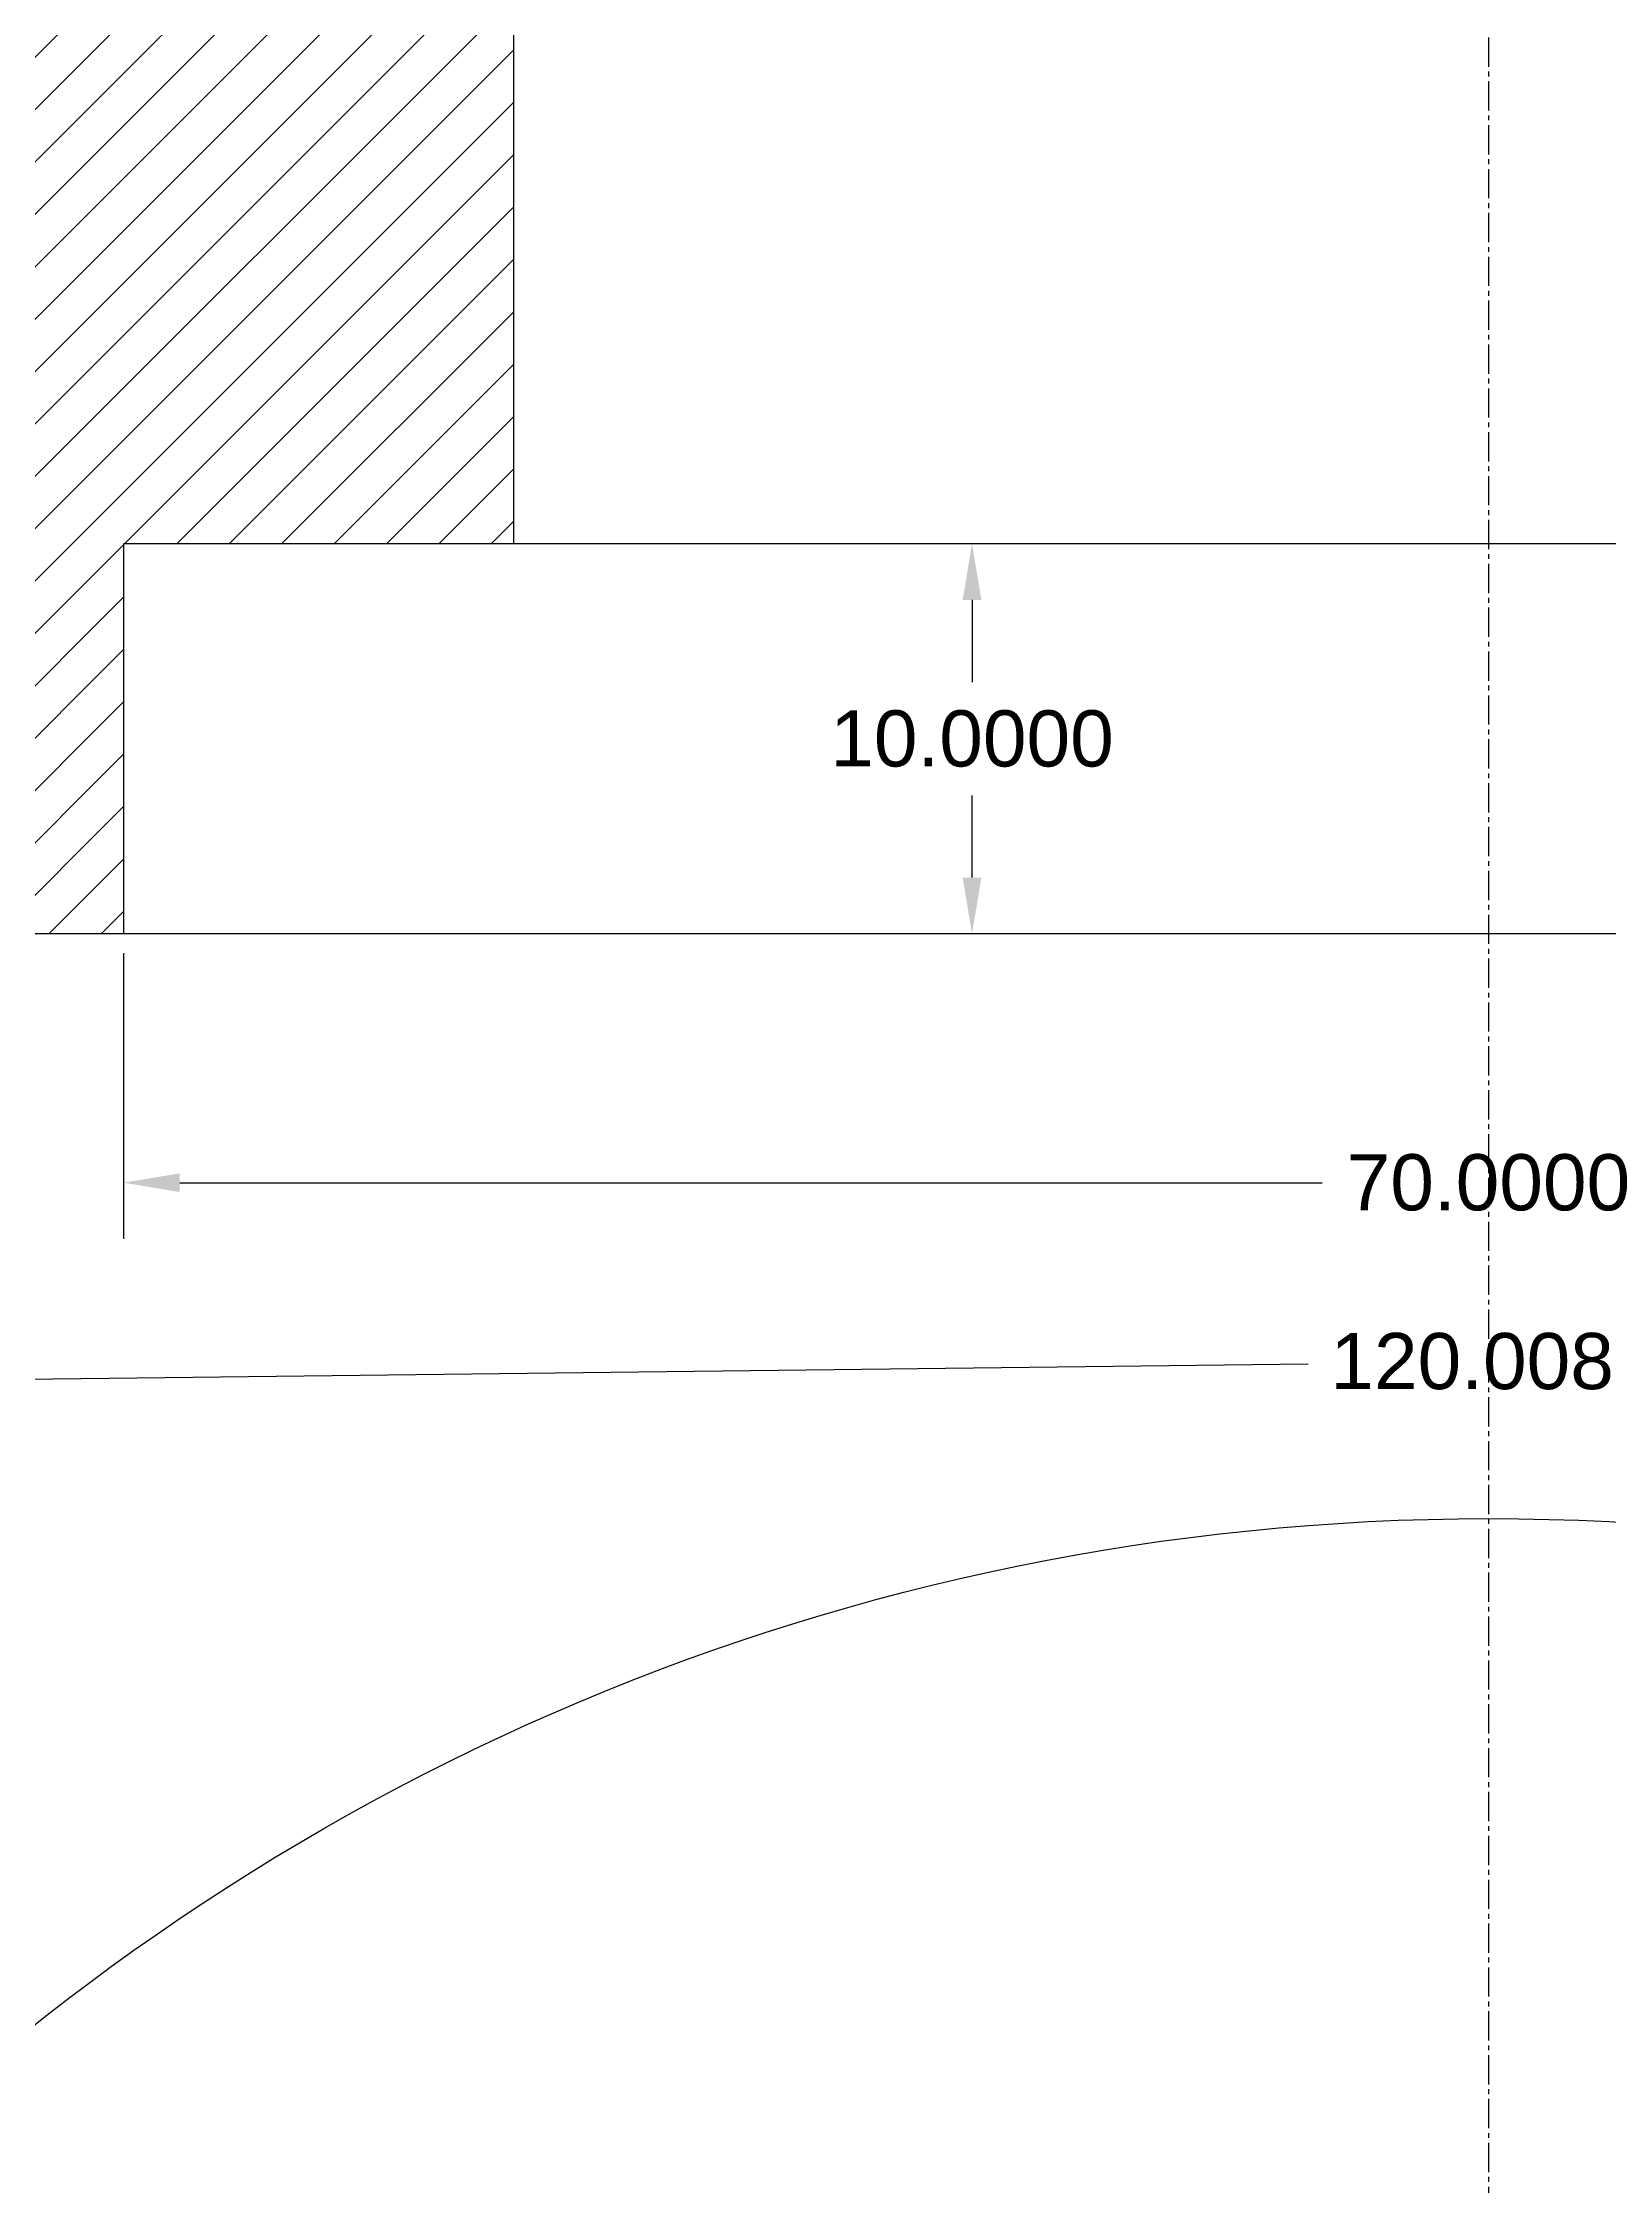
# Model space of a CAD drawing. Header units: inches. Extents: x 110 to 271, y -143 to 148.
# Drawn here: x 150.3 to 190.5, y 37.9 to 92.8 of the extents above; entities that cross this region are included whole.
import ezdxf

# ---------------------------------------------------------------- set-up
doc = ezdxf.new("R2010")
doc.units = ezdxf.units.IN
doc.header["$MEASUREMENT"] = 0
doc.linetypes.add('CENTER2', pattern=[1.125, 0.75, -0.125, 0.125, -0.125])
doc.styles.get("Standard").update_dxf_attribs({"font": 'Arial.ttf'})
doc.dimstyles.new('Annotative', dxfattribs={"dimscale": 0, "dimtxt": 0.18, "dimasz": 0.18, "dimexe": 0.18, "dimexo": 0.0625, "dimgap": 0.09, "dimtad": 0, "dimtih": 1, "dimtoh": 1, "dimdec": 4, "dimzin": 0, "dimdsep": 46, "dimtxsty": 'Standard', "dimcen": 0.09, "dimadec": 0, "dimazin": 0, "dimtfac": 1, "dimtdec": 4, "dimtofl": 0, "dimtmove": 0, "dimatfit": 3, "dimfxl": 1, "dimtolj": 1, "dimtzin": 0, "dimarcsym": 0})

# ---------------------------------------------------------------- blocks, each defined once
blk = doc.blocks.new('*U2')
at = {"color": 0, "linetype": 'CENTER2', "transparency": 16777216}
blk.add_line((0, 55.859), (0, -222.5), dxfattribs=at)
blk = doc.blocks.new('*D10')
at = {"color": 0, "lineweight": -2, "transparency": 16777216}
for p, q in [((173.672, 79.985), (172.732, 79.985)), ((174.172, 78.545), (174.172, 76.44)), ((174.172, 71.425), (174.172, 73.529)), ((173.672, 69.985), (172.732, 69.985))]:
    blk.add_line(p, q, dxfattribs=at)
at = {"color": 0, "transparency": 16777216}
for points in [[(173.932, 78.545), (174.412, 78.545), (174.172, 79.985)], [(173.932, 71.425), (174.412, 71.425), (174.172, 69.985)]]:
    blk.add_solid(points, dxfattribs=at)
at = {"layer": 'Defpoints', "color": 0, "transparency": 16777216}
for p in [(174.172, 79.985), (174.172, 69.985), (174.172, 69.985)]:
    blk.add_point(p, dxfattribs=at)
at = {"color": 0, "transparency": 16777216, "insert": (174.172, 74.985), "char_height": 1.44, "attachment_point": 5}
blk.add_mtext('\\A1;10.0000', dxfattribs=at)
blk = doc.blocks.new('*D11')
at = {"color": 0, "lineweight": -2, "transparency": 16777216}
for p, q in [((152.415, 69.485), (152.415, 62.16)), ((222.415, 69.485), (222.415, 62.16)), ((153.855, 63.6), (183.155, 63.6)), ((220.975, 63.6), (191.675, 63.6))]:
    blk.add_line(p, q, dxfattribs=at)
at = {"color": 0, "transparency": 16777216}
for points in [[(153.855, 63.84), (153.855, 63.36), (152.415, 63.6)], [(220.975, 63.84), (220.975, 63.36), (222.415, 63.6)]]:
    blk.add_solid(points, dxfattribs=at)
at = {"layer": 'Defpoints', "color": 0, "transparency": 16777216}
for p in [(152.415, 69.985), (222.415, 69.985), (222.415, 63.6)]:
    blk.add_point(p, dxfattribs=at)
at = {"color": 0, "transparency": 16777216, "insert": (187.415, 63.6), "char_height": 1.44, "attachment_point": 5}
blk.add_mtext('\\A1;70.0000', dxfattribs=at)
blk = doc.blocks.new('*D12')
at = {"color": 0, "lineweight": -2, "transparency": 16777216}
for p, q in [((247.421, 70.925), (247.573, 58.295)), ((127.421, 69.485), (127.573, 56.855)), ((246.116, 59.718), (192.315, 59.072)), ((128.996, 58.312), (182.796, 58.958))]:
    blk.add_line(p, q, dxfattribs=at)
at = {"color": 0, "transparency": 16777216}
for points in [[(246.113, 59.958), (246.119, 59.478), (247.556, 59.735)], [(128.993, 58.552), (128.998, 58.072), (127.556, 58.295)]]:
    blk.add_solid(points, dxfattribs=at)
at = {"layer": 'Defpoints', "color": 0, "transparency": 16777216}
for p in [(247.415, 71.425), (127.415, 69.985), (247.556, 59.735)]:
    blk.add_point(p, dxfattribs=at)
at = {"color": 0, "transparency": 16777216, "insert": (187.556, 59.015), "char_height": 1.44, "attachment_point": 5}
blk.add_mtext('\\A1;120.0086', dxfattribs=at)

msp = doc.modelspace()

# ---------------------------------------------------------------- hatches: boundary and pattern name
h = msp.add_hatch()
h.set_pattern_fill('ANSI31', color=256, scale=7.6)
h.set_pattern_definition([(45, (-402.1368, -256.9428), (-0.6717514, 0.6717514), [])])
h.paths.add_polyline_path([(162.41538, 124.9846), (147.41538, 124.9846), (147.41538, 89.9846), (137.41538, 89.9846), (137.41538, 74.9846), (127.41538, 74.9846), (127.41538, 69.9846), (152.41538, 69.9846), (152.41538, 79.9846), (162.41538, 79.9846)])

# ---------------------------------------------------------------- linework, layer by layer
for p, q in [((162.41538, 124.9846), (162.41538, 79.9846)), ((162.41538, 79.9846), (152.41538, 79.9846)), ((152.41538, 79.9846), (152.41538, 69.9846)), ((212.41538, 79.9846), (162.41538, 79.9846)), ((247.41538, 69.9846), (127.41538, 69.9846))]:
    msp.add_line(p, q)
msp.add_circle((187.41538, -5.0154), 60)

# ---------------------------------------------------------------- block references
at = {"linetype": 'CENTER2'}
msp.add_blockref('*U2', (187.41538, 79.8646), dxfattribs=at)

# ---------------------------------------------------------------- dimensions: what is measured, and where the dimension line sits
dim = msp.add_linear_dim(base=(174.17192, 69.9846), p1=(174.17192, 79.9846), p2=(174.17192, 69.9846), angle=270, dimstyle='Annotative')
dim.commit()
dim.dimension.update_dxf_attribs({"geometry": '*D10', "text_midpoint": (174.17192, 74.9846)})
dim = msp.add_aligned_dim(p1=(127.41538, 69.9846), p2=(247.41538, 71.4246), distance=-11.69061, dimstyle='Annotative')
dim.commit()
dim.dimension.update_dxf_attribs({"geometry": '*D12', "text_midpoint": (187.55566, 59.01483)})
dim = msp.add_linear_dim(base=(222.41538, 63.59958), p1=(152.41538, 69.9846), p2=(222.41538, 69.9846), dimstyle='Annotative')
dim.commit()
dim.dimension.update_dxf_attribs({"geometry": '*D11', "text_midpoint": (187.41538, 63.59958)})

doc.saveas('drawing.dxf')
